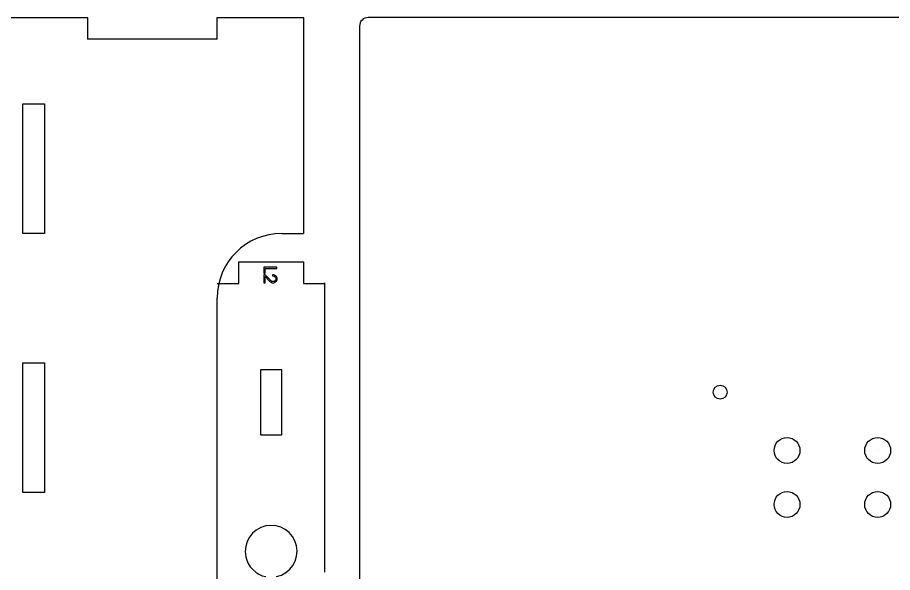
# Model space of a CAD drawing. Extents: x -455 to 382, y -289 to 302.
# Drawn here: x -236.5 to -33.8, y 173.9 to 302.4 of the extents above; entities that cross this region are included whole.
import ezdxf

# ---------------------------------------------------------------- set-up
doc = ezdxf.new("R2010")
doc.units = 0
doc.header["$MEASUREMENT"] = 0
doc.layers.add('EBENE_2', color=7, linetype='CONTINUOUS')

msp = doc.modelspace()

# ---------------------------------------------------------------- linework, layer by layer
at = {"layer": 'EBENE_2', "color": 1}
for points in [[(-250.2486, 302.425), (-250.2486, 302.425), (-220.2504, 302.425), (-220.2504, 302.425)], [(-220.2504, 302.425), (-220.2504, 302.425), (-220.2504, 297.4252), (-220.2504, 297.4252)], [(-190.2518, 302.425), (-190.2518, 302.425), (-170.2531, 302.425), (-170.2531, 302.425)], [(-190.2518, 297.4252), (-190.2518, 297.4252), (-190.2518, 302.425), (-190.2518, 302.425)], [(-170.2531, 302.425), (-170.2531, 302.425), (-170.2531, 252.4277), (-170.2531, 252.4277)], [(42.7349, 302.425), (42.7349, 302.425), (-155.2541, 302.425), (-155.2541, 302.425)], [(-157.254, 300.4252), (-157.254, 300.4252), (-157.254, 77.4378), (-157.254, 77.4378)], [(-190.2518, 297.4252), (-190.2518, 297.4252), (-220.2504, 297.4252), (-220.2504, 297.4252)], [(-235.2495, 252.4277), (-235.2495, 252.4277), (-235.2495, 282.4259), (-235.2495, 282.4259)], [(-235.2495, 282.4259), (-235.2495, 282.4259), (-230.2498, 282.4259), (-230.2498, 282.4259)], [(-230.2498, 282.4259), (-230.2498, 282.4259), (-230.2498, 252.4277), (-230.2498, 252.4277)], [(-230.2498, 252.4277), (-230.2498, 252.4277), (-235.2495, 252.4277), (-235.2495, 252.4277)], [(-175.2529, 252.4277), (-175.2529, 252.4277), (-170.2531, 252.4277), (-170.2531, 252.4277)], [(-185.2324, 240.8156), (-185.2324, 240.8156), (-185.2324, 245.8151), (-185.2324, 245.8151)], [(-185.2324, 245.8151), (-185.2324, 245.8151), (-170.2328, 245.8151), (-170.2328, 245.8151)], [(-170.2328, 245.8151), (-170.2328, 245.8151), (-170.2328, 240.8156), (-170.2328, 240.8156)], [(-190.2323, 240.8156), (-190.2323, 240.8156), (-185.2324, 240.8156), (-185.2324, 240.8156)], [(-170.2328, 240.8156), (-170.2328, 240.8156), (-165.2333, 240.8156), (-165.2333, 240.8156)], [(-165.3029, 174.0106), (-165.3029, 174.0106), (-165.3029, 241.0068), (-165.3029, 241.0068)], [(-190.2518, 117.4354), (-190.2518, 117.4354), (-190.2518, 237.4288), (-190.2518, 237.4288)], [(-235.2495, 192.431), (-235.2495, 192.431), (-235.2495, 222.4295), (-235.2495, 222.4295)], [(-235.2495, 222.4295), (-235.2495, 222.4295), (-230.2498, 222.4295), (-230.2498, 222.4295)], [(-230.2498, 222.4295), (-230.2498, 222.4295), (-230.2498, 192.431), (-230.2498, 192.431)], [(-180.2322, 220.8168), (-180.2322, 220.8168), (-180.2322, 205.8175), (-180.2322, 205.8175)], [(-175.2327, 220.8168), (-175.2327, 220.8168), (-180.2322, 220.8168), (-180.2322, 220.8168)], [(-175.2327, 205.8175), (-175.2327, 205.8175), (-175.2327, 220.8168), (-175.2327, 220.8168)], [(-180.2322, 205.8175), (-180.2322, 205.8175), (-175.2327, 205.8175), (-175.2327, 205.8175)], [(-37.0993, 202.179), (-37.0993, 202.179), (-37.0993, 202.179), (-37.0993, 202.179)], [(-230.2498, 192.431), (-230.2498, 192.431), (-235.2495, 192.431), (-235.2495, 192.431)]]:
    msp.add_open_spline(points, degree=3, dxfattribs=at)
for points, knots in [([(-155.2541, 302.425), (-156.3586, 302.425), (-157.254, 301.5297), (-157.254, 300.4252), (-157.254, 300.4252), (-157.254, 300.4252), (-157.254, 300.4252), (-157.254, 300.4252)], [0, 0, 0, 0, 0.5, 0.5, 0.5, 0.5, 1, 1, 1, 1]), ([(-175.2529, 252.4277), (-183.5367, 252.4277), (-190.2518, 245.7125), (-190.2518, 237.4288), (-190.2518, 237.4288), (-190.2518, 237.4288), (-190.2518, 237.4288), (-190.2518, 237.4288)], [0, 0, 0, 0, 0.5, 0.5, 0.5, 0.5, 1, 1, 1, 1]), ([(-75.287, 215.678), (-75.287, 214.7943), (-74.5708, 214.0781), (-73.687, 214.0781), (-73.687, 214.0781), (-72.8032, 214.0781), (-72.087, 214.7943), (-72.087, 215.678), (-72.087, 215.678), (-72.087, 216.5618), (-72.8032, 217.2779), (-73.687, 217.2779), (-73.687, 217.2779), (-74.5708, 217.2779), (-75.287, 216.5618), (-75.287, 215.678), (-75.287, 215.678), (-75.287, 215.678), (-75.287, 215.678), (-75.287, 215.678), (-75.287, 215.678), (-75.287, 215.678), (-75.287, 215.678), (-75.287, 215.678)], [0, 0, 0, 0, 0.16666667, 0.16666667, 0.16666667, 0.16666667, 0.33333333, 0.33333333, 0.33333333, 0.33333333, 0.5, 0.5, 0.5, 0.5, 0.66666667, 0.66666667, 0.66666667, 0.66666667, 0.83333333, 0.83333333, 0.83333333, 0.83333333, 1, 1, 1, 1]), ([(-61.1871, 202.179), (-61.1871, 200.5219), (-59.8442, 199.179), (-58.1871, 199.179), (-58.1871, 199.179), (-56.53, 199.179), (-55.1871, 200.5219), (-55.1871, 202.179), (-55.1871, 202.179), (-55.1871, 203.8361), (-56.53, 205.179), (-58.1871, 205.179), (-58.1871, 205.179), (-59.8442, 205.179), (-61.1871, 203.8361), (-61.1871, 202.179), (-61.1871, 202.179), (-61.1871, 202.179), (-61.1871, 202.179), (-61.1871, 202.179), (-61.1871, 202.179), (-61.1871, 202.179), (-61.1871, 202.179), (-61.1871, 202.179)], [0, 0, 0, 0, 0.16666667, 0.16666667, 0.16666667, 0.16666667, 0.33333333, 0.33333333, 0.33333333, 0.33333333, 0.5, 0.5, 0.5, 0.5, 0.66666667, 0.66666667, 0.66666667, 0.66666667, 0.83333333, 0.83333333, 0.83333333, 0.83333333, 1, 1, 1, 1]), ([(-40.1882, 202.179), (-40.1882, 200.5219), (-38.8453, 199.179), (-37.1882, 199.179), (-37.1882, 199.179), (-35.5321, 199.179), (-34.1882, 200.5219), (-34.1882, 202.179), (-34.1882, 202.179), (-34.1882, 203.8361), (-35.5321, 205.179), (-37.1882, 205.179), (-37.1882, 205.179), (-38.8453, 205.179), (-40.1882, 203.8361), (-40.1882, 202.179), (-40.1882, 202.179), (-40.1882, 202.179), (-40.1882, 202.179), (-40.1882, 202.179), (-40.1882, 202.179), (-40.1882, 202.179), (-40.1882, 202.179), (-40.1882, 202.179)], [0, 0, 0, 0, 0.16666667, 0.16666667, 0.16666667, 0.16666667, 0.33333333, 0.33333333, 0.33333333, 0.33333333, 0.5, 0.5, 0.5, 0.5, 0.66666667, 0.66666667, 0.66666667, 0.66666667, 0.83333333, 0.83333333, 0.83333333, 0.83333333, 1, 1, 1, 1]), ([(-61.1871, 189.6785), (-61.1871, 188.0213), (-59.8442, 186.6784), (-58.1871, 186.6784), (-58.1871, 186.6784), (-56.53, 186.6784), (-55.1871, 188.0213), (-55.1871, 189.6785), (-55.1871, 189.6785), (-55.1871, 191.3357), (-56.53, 192.6784), (-58.1871, 192.6784), (-58.1871, 192.6784), (-59.8442, 192.6784), (-61.1871, 191.3357), (-61.1871, 189.6785), (-61.1871, 189.6785), (-61.1871, 189.6785), (-61.1871, 189.6785), (-61.1871, 189.6785), (-61.1871, 189.6785), (-61.1871, 189.6785), (-61.1871, 189.6785), (-61.1871, 189.6785)], [0, 0, 0, 0, 0.16666667, 0.16666667, 0.16666667, 0.16666667, 0.33333333, 0.33333333, 0.33333333, 0.33333333, 0.5, 0.5, 0.5, 0.5, 0.66666667, 0.66666667, 0.66666667, 0.66666667, 0.83333333, 0.83333333, 0.83333333, 0.83333333, 1, 1, 1, 1]), ([(-40.1882, 189.6785), (-40.1882, 188.0215), (-38.8453, 186.6786), (-37.1882, 186.6786), (-37.1882, 186.6786), (-35.5321, 186.6786), (-34.1882, 188.0215), (-34.1882, 189.6785), (-34.1882, 189.6785), (-34.1882, 191.3356), (-35.5321, 192.6783), (-37.1882, 192.6783), (-37.1882, 192.6783), (-38.8453, 192.6783), (-40.1882, 191.3356), (-40.1882, 189.6785), (-40.1882, 189.6785), (-40.1882, 189.6785), (-40.1882, 189.6785), (-40.1882, 189.6785), (-40.1882, 189.6785), (-40.1882, 189.6785), (-40.1882, 189.6785), (-40.1882, 189.6785)], [0, 0, 0, 0, 0.16666667, 0.16666667, 0.16666667, 0.16666667, 0.33333333, 0.33333333, 0.33333333, 0.33333333, 0.5, 0.5, 0.5, 0.5, 0.66666667, 0.66666667, 0.66666667, 0.66666667, 0.83333333, 0.83333333, 0.83333333, 0.83333333, 1, 1, 1, 1]), ([(-176.4825, 172.9513), (-173.2417, 173.6417), (-171.174, 176.8284), (-171.8644, 180.0689), (-171.8644, 180.0689), (-172.5548, 183.31), (-175.7415, 185.3777), (-178.9823, 184.6873), (-178.9823, 184.6873), (-182.2235, 183.997), (-184.2909, 180.8102), (-183.6008, 177.5691), (-183.6008, 177.5691), (-183.2305, 175.3766), (-181.1751, 173.3213), (-178.9823, 172.9513)], [0, 0, 0, 0, 0.25, 0.25, 0.25, 0.25, 0.5, 0.5, 0.5, 0.5, 0.75, 0.75, 0.75, 0.75, 1, 1, 1, 1])]:
    msp.add_open_spline(points, degree=3, knots=knots, dxfattribs=at)
at = {"layer": 'EBENE_2'}
for points, knots in [([(-179.4259, 243.2508), (-179.4259, 243.2508), (-179.4259, 244.6069), (-179.4259, 244.6069), (-179.4259, 244.6069), (-179.4259, 244.6069), (-176.416, 244.6069), (-176.416, 244.6069), (-176.416, 244.6069), (-176.416, 244.6069), (-176.416, 244.3092), (-176.416, 244.3092), (-176.416, 244.3092), (-176.416, 244.3092), (-179.1345, 244.3092), (-179.1345, 244.3092), (-179.1345, 244.3092), (-179.1345, 244.3092), (-179.1345, 243.2508), (-179.1345, 243.2508), (-179.1345, 243.2508), (-179.1345, 243.2508), (-179.4259, 243.2508), (-179.4259, 243.2508)], [0, 0, 0, 0, 0.16666667, 0.16666667, 0.16666667, 0.16666667, 0.33333333, 0.33333333, 0.33333333, 0.33333333, 0.5, 0.5, 0.5, 0.5, 0.66666667, 0.66666667, 0.66666667, 0.66666667, 0.83333333, 0.83333333, 0.83333333, 0.83333333, 1, 1, 1, 1]), ([(-179.4259, 241.0002), (-179.4259, 241.0002), (-179.4259, 242.8663), (-179.4259, 242.8663), (-179.4259, 242.8663), (-179.4259, 242.8663), (-179.1345, 242.8663), (-179.1345, 242.8663), (-179.1345, 242.8663), (-179.1345, 242.8663), (-178.122, 241.7995), (-178.122, 241.7995), (-178.122, 241.7995), (-177.9224, 241.5886), (-177.7643, 241.4496), (-177.6486, 241.3812), (-177.6486, 241.3812), (-177.5329, 241.3127), (-177.413, 241.2788), (-177.2888, 241.2788), (-177.2888, 241.2788), (-177.1004, 241.2788), (-176.9424, 241.3402), (-176.8147, 241.4637), (-176.8147, 241.4637), (-176.687, 241.5872), (-176.6235, 241.7438), (-176.6235, 241.9343), (-176.6235, 241.9343), (-176.6235, 242.1297), (-176.6884, 242.2864), (-176.8189, 242.4035), (-176.8189, 242.4035), (-176.9494, 242.5206), (-177.1223, 242.5792), (-177.3389, 242.5792), (-177.3389, 242.5792), (-177.3495, 242.5792), (-177.3643, 242.5785), (-177.3819, 242.5771), (-177.3819, 242.5771), (-177.4003, 242.5756), (-177.4137, 242.5749), (-177.4235, 242.5749), (-177.4235, 242.5749), (-177.4235, 242.5749), (-177.4235, 242.8663), (-177.4235, 242.8663), (-177.4235, 242.8663), (-177.4235, 242.8663), (-177.3784, 242.8663), (-177.3784, 242.8663), (-177.3784, 242.8663), (-177.075, 242.8663), (-176.8281, 242.7774), (-176.6376, 242.5989), (-176.6376, 242.5989), (-176.4478, 242.4204), (-176.3525, 242.1904), (-176.3525, 241.9096), (-176.3525, 241.9096), (-176.3525, 241.6542), (-176.4442, 241.4376), (-176.6284, 241.2591), (-176.6284, 241.2591), (-176.8125, 241.0806), (-177.0397, 240.9917), (-177.3092, 240.9917), (-177.3092, 240.9917), (-177.4652, 240.9917), (-177.6148, 241.0291), (-177.7573, 241.1046), (-177.7573, 241.1046), (-177.8998, 241.1794), (-178.0465, 241.2979), (-178.1982, 241.4609), (-178.1982, 241.4609), (-178.1982, 241.4609), (-179.1345, 242.4755), (-179.1345, 242.4755), (-179.1345, 242.4755), (-179.1345, 242.4755), (-179.1345, 241.0002), (-179.1345, 241.0002), (-179.1345, 241.0002), (-179.1345, 241.0002), (-179.4259, 241.0002), (-179.4259, 241.0002)], [0, 0, 0, 0, 0.04545455, 0.04545455, 0.04545455, 0.04545455, 0.09090909, 0.09090909, 0.09090909, 0.09090909, 0.13636364, 0.13636364, 0.13636364, 0.13636364, 0.18181818, 0.18181818, 0.18181818, 0.18181818, 0.22727273, 0.22727273, 0.22727273, 0.22727273, 0.27272727, 0.27272727, 0.27272727, 0.27272727, 0.31818182, 0.31818182, 0.31818182, 0.31818182, 0.36363636, 0.36363636, 0.36363636, 0.36363636, 0.40909091, 0.40909091, 0.40909091, 0.40909091, 0.45454545, 0.45454545, 0.45454545, 0.45454545, 0.5, 0.5, 0.5, 0.5, 0.54545455, 0.54545455, 0.54545455, 0.54545455, 0.59090909, 0.59090909, 0.59090909, 0.59090909, 0.63636364, 0.63636364, 0.63636364, 0.63636364, 0.68181818, 0.68181818, 0.68181818, 0.68181818, 0.72727273, 0.72727273, 0.72727273, 0.72727273, 0.77272727, 0.77272727, 0.77272727, 0.77272727, 0.81818182, 0.81818182, 0.81818182, 0.81818182, 0.86363636, 0.86363636, 0.86363636, 0.86363636, 0.90909091, 0.90909091, 0.90909091, 0.90909091, 0.95454545, 0.95454545, 0.95454545, 0.95454545, 1, 1, 1, 1])]:
    msp.add_open_spline(points, degree=3, knots=knots, dxfattribs=at)

doc.saveas('drawing.dxf')
